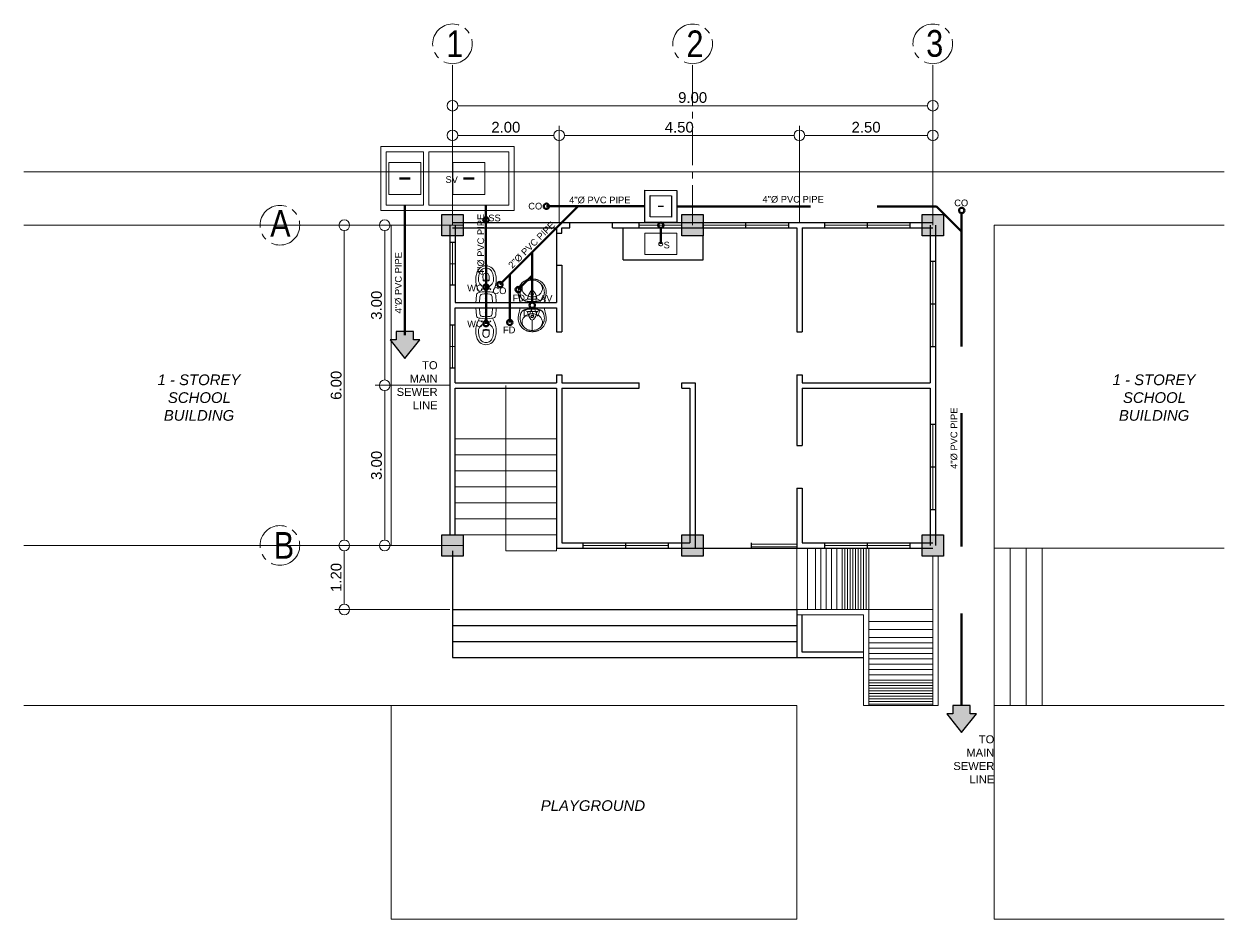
# Model space of a CAD drawing. Header units: metres. Extents: x -460 to 31334, y -1777 to 24987.
# Drawn here: x 143.55 to 166.03, y -900.39 to -883.62 of the extents above; entities that cross this region are included whole.
import ezdxf
from ezdxf.enums import TextEntityAlignment as Align

# ---------------------------------------------------------------- set-up
doc = ezdxf.new("R2010")
doc.units = ezdxf.units.M
doc.header["$MEASUREMENT"] = 0
doc.linetypes.add('CENTER2', pattern=[1.125, 0.75, -0.125, 0.125, -0.125])
doc.linetypes.add('HIDDEN', pattern=[0.375, 0.25, -0.125])
doc.layers.get('Defpoints').update_dxf_attribs({"color": 2})
for name, color, linetype, lineweight, true_color in [('00000000', 253, 'Continuous', 5, 0x828282), ('DW', 7, 'Continuous', 9, 0xff0a0a), ('SEWERLIN', 7, 'Continuous', 50, 0xe77904)]:
    doc.layers.add(name, color=color, linetype=linetype, lineweight=lineweight, true_color=true_color)
for name, color, linetype in [('01 FURNITURE', 8, 'Continuous'), ('FURN', 8, 'Continuous'), ('wall', 7, 'Continuous')]:
    doc.layers.add(name, color=color, linetype=linetype)
for name, color, linetype, lineweight in [('Arch_Door', 1, 'Continuous', 18), ('COLUMNS', 5, 'Continuous', 25), ('DIM', 8, 'Continuous', 5), ('fix', 8, 'Continuous', 13), ('FIXTURES AND FURNITURES', 1, 'Continuous', 20)]:
    doc.layers.add(name, color=color, linetype=linetype, lineweight=lineweight)
doc.styles.add('AN100', font='ARIALN.TTF', dxfattribs={"height": 0.25})
doc.styles.add('SAM', font='arial.ttf', dxfattribs={"height": 0.15})
doc.styles.get("Standard").update_dxf_attribs({"font": 'arial.ttf'})
doc.dimstyles.get("Standard").update_dxf_attribs({"dimtxt": 0.2, "dimasz": 0.2, "dimexe": 0.18, "dimexo": 0.05, "dimgap": 0.05, "dimtad": 1, "dimzin": 0, "dimdsep": 46, "dimtxsty": 'Standard', "dimblk": 'DOTBLANK', "dimcen": 0.09, "dimclrd": 256, "dimclre": 256, "dimaunit": 1, "dimadec": 6, "dimazin": 0, "dimtfac": 1, "dimtix": 1, "dimtofl": 0, "dimtmove": 0, "dimatfit": 3, "dimfxl": 1, "dimtolj": 1, "dimtzin": 0, "dimlwd": -1, "dimlwe": -1, "dimarcsym": 0})

# ---------------------------------------------------------------- blocks, each defined once
blk = doc.blocks.new('_DotBlank')
at = {"color": 0, "linetype": 'ByBlock', "lineweight": -2}
blk.add_line((-0.5, 0), (-1, 0), dxfattribs=at)
blk.add_circle((0, 0), 0.5, dxfattribs=at)
blk = doc.blocks.new('*D787')
at = {"layer": 'Defpoints', "color": 0, "transparency": 16777216}
for p in [(160.577, -885.71), (158.077, -887.394), (160.577, -887.394)]:
    blk.add_point(p, dxfattribs=at)
at = {"layer": 'DIM', "transparency": 16777216}
for p, q in [((158.077, -887.344), (158.077, -885.53)), ((158.277, -885.71), (160.377, -885.71)), ((160.577, -887.344), (160.577, -885.53))]:
    blk.add_line(p, q, dxfattribs=at)
at = {"layer": 'DIM', "transparency": 16777216, "xscale": 0.2, "yscale": 0.2, "zscale": 0.2, "rotation": 180}
blk.add_blockref('_DotBlank', (158.077, -885.71), dxfattribs=at)
at = {"layer": 'DIM', "transparency": 16777216, "xscale": 0.2, "yscale": 0.2, "zscale": 0.2}
blk.add_blockref('_DotBlank', (160.577, -885.71), dxfattribs=at)
at = {"layer": 'DIM', "color": 0, "transparency": 16777216, "insert": (159.327, -885.558), "char_height": 0.2, "attachment_point": 5}
blk.add_mtext('\\A1;2.50', dxfattribs=at)
blk = doc.blocks.new('*D783')
at = {"layer": 'Defpoints', "color": 0, "transparency": 16777216}
for p in [(151.577, -887.394), (150.307, -890.394), (151.577, -890.394)]:
    blk.add_point(p, dxfattribs=at)
at = {"layer": 'DIM', "transparency": 16777216}
for p, q in [((151.527, -887.394), (150.127, -887.394)), ((150.307, -887.594), (150.307, -890.194)), ((151.527, -890.394), (150.127, -890.394))]:
    blk.add_line(p, q, dxfattribs=at)
at = {"layer": 'DIM', "transparency": 16777216, "xscale": 0.2, "yscale": 0.2, "zscale": 0.2}
for p, rotation in [((150.307, -887.394), 90), ((150.307, -890.394), 270)]:
    blk.add_blockref('_DotBlank', p, dxfattribs=dict(at, rotation=rotation))
at = {"layer": 'DIM', "color": 0, "transparency": 16777216, "insert": (150.154, -888.894), "char_height": 0.2, "attachment_point": 5, "rotation": 90}
blk.add_mtext('\\A1;3.00', dxfattribs=at)
blk = doc.blocks.new('*D784')
at = {"layer": 'Defpoints', "color": 0, "transparency": 16777216}
for p in [(153.577, -885.71), (151.577, -887.394), (153.577, -887.394)]:
    blk.add_point(p, dxfattribs=at)
at = {"layer": 'DIM', "transparency": 16777216}
for p, q in [((151.577, -887.344), (151.577, -885.53)), ((151.777, -885.71), (153.377, -885.71)), ((153.577, -887.344), (153.577, -885.53))]:
    blk.add_line(p, q, dxfattribs=at)
at = {"layer": 'DIM', "transparency": 16777216, "xscale": 0.2, "yscale": 0.2, "zscale": 0.2, "rotation": 180}
blk.add_blockref('_DotBlank', (151.577, -885.71), dxfattribs=at)
at = {"layer": 'DIM', "transparency": 16777216, "xscale": 0.2, "yscale": 0.2, "zscale": 0.2}
blk.add_blockref('_DotBlank', (153.577, -885.71), dxfattribs=at)
at = {"layer": 'DIM', "color": 0, "transparency": 16777216, "insert": (152.577, -885.558), "char_height": 0.2, "attachment_point": 5}
blk.add_mtext('\\A1;2.00', dxfattribs=at)
blk = doc.blocks.new('*D785')
at = {"layer": 'Defpoints', "color": 0, "transparency": 16777216}
for p in [(158.077, -885.71), (153.577, -887.394), (158.077, -887.394)]:
    blk.add_point(p, dxfattribs=at)
at = {"layer": 'DIM', "transparency": 16777216}
for p, q in [((153.577, -887.344), (153.577, -885.53)), ((153.777, -885.71), (157.877, -885.71)), ((158.077, -887.344), (158.077, -885.53))]:
    blk.add_line(p, q, dxfattribs=at)
at = {"layer": 'DIM', "transparency": 16777216, "xscale": 0.2, "yscale": 0.2, "zscale": 0.2, "rotation": 180}
blk.add_blockref('_DotBlank', (153.577, -885.71), dxfattribs=at)
at = {"layer": 'DIM', "transparency": 16777216, "xscale": 0.2, "yscale": 0.2, "zscale": 0.2}
blk.add_blockref('_DotBlank', (158.077, -885.71), dxfattribs=at)
at = {"layer": 'DIM', "color": 0, "transparency": 16777216, "insert": (155.827, -885.558), "char_height": 0.2, "attachment_point": 5}
blk.add_mtext('\\A1;4.50', dxfattribs=at)
blk = doc.blocks.new('*D786')
at = {"layer": 'Defpoints', "color": 0, "transparency": 16777216}
for p in [(160.577, -885.154), (160.577, -885.71), (151.577, -885.89)]:
    blk.add_point(p, dxfattribs=at)
at = {"layer": 'DIM', "transparency": 16777216}
for p, q in [((151.577, -885.84), (151.577, -884.974)), ((160.577, -885.66), (160.577, -884.974)), ((151.777, -885.154), (160.377, -885.154))]:
    blk.add_line(p, q, dxfattribs=at)
at = {"layer": 'DIM', "transparency": 16777216, "xscale": 0.2, "yscale": 0.2, "zscale": 0.2, "rotation": 180}
blk.add_blockref('_DotBlank', (151.577, -885.154), dxfattribs=at)
at = {"layer": 'DIM', "transparency": 16777216, "xscale": 0.2, "yscale": 0.2, "zscale": 0.2}
blk.add_blockref('_DotBlank', (160.577, -885.154), dxfattribs=at)
at = {"layer": 'DIM', "color": 0, "transparency": 16777216, "insert": (156.077, -885.002), "char_height": 0.2, "attachment_point": 5}
blk.add_mtext('\\A1;9.00', dxfattribs=at)
blk = doc.blocks.new('*D788')
at = {"layer": 'Defpoints', "color": 0, "transparency": 16777216}
for p in [(151.577, -890.394), (150.307, -893.394), (151.377, -893.394)]:
    blk.add_point(p, dxfattribs=at)
at = {"layer": 'DIM', "transparency": 16777216}
for p, q in [((151.527, -890.394), (150.127, -890.394)), ((150.307, -890.594), (150.307, -893.194)), ((151.327, -893.394), (150.127, -893.394))]:
    blk.add_line(p, q, dxfattribs=at)
at = {"layer": 'DIM', "transparency": 16777216, "xscale": 0.2, "yscale": 0.2, "zscale": 0.2}
for p, rotation in [((150.307, -890.394), 90), ((150.307, -893.394), 270)]:
    blk.add_blockref('_DotBlank', p, dxfattribs=dict(at, rotation=rotation))
at = {"layer": 'DIM', "color": 0, "transparency": 16777216, "insert": (150.154, -891.894), "char_height": 0.2, "attachment_point": 5, "rotation": 90}
blk.add_mtext('\\A1;3.00', dxfattribs=at)
blk = doc.blocks.new('*D789')
at = {"layer": 'Defpoints', "color": 0, "transparency": 16777216}
for p in [(151.377, -893.394), (149.55, -894.594), (151.577, -894.594)]:
    blk.add_point(p, dxfattribs=at)
at = {"layer": 'DIM', "transparency": 16777216}
for p, q in [((151.327, -893.394), (149.37, -893.394)), ((149.55, -893.594), (149.55, -894.394)), ((151.527, -894.594), (149.37, -894.594))]:
    blk.add_line(p, q, dxfattribs=at)
at = {"layer": 'DIM', "transparency": 16777216, "xscale": 0.2, "yscale": 0.2, "zscale": 0.2}
for p, rotation in [((149.55, -893.394), 90), ((149.55, -894.594), 270)]:
    blk.add_blockref('_DotBlank', p, dxfattribs=dict(at, rotation=rotation))
at = {"layer": 'DIM', "color": 0, "transparency": 16777216, "insert": (149.398, -893.994), "char_height": 0.2, "attachment_point": 5, "rotation": 90}
blk.add_mtext('\\A1;1.20', dxfattribs=at)
blk = doc.blocks.new('*D775')
at = {"layer": 'Defpoints', "color": 0, "transparency": 16777216}
for p in [(149.55, -887.394), (150.487, -887.394), (150.487, -893.394)]:
    blk.add_point(p, dxfattribs=at)
at = {"layer": 'DIM', "transparency": 16777216}
for p, q in [((150.437, -887.394), (149.37, -887.394)), ((149.55, -893.194), (149.55, -887.594)), ((150.437, -893.394), (149.37, -893.394))]:
    blk.add_line(p, q, dxfattribs=at)
at = {"layer": 'DIM', "transparency": 16777216, "xscale": 0.2, "yscale": 0.2, "zscale": 0.2}
for p, rotation in [((149.55, -887.394), 90), ((149.55, -893.394), 270)]:
    blk.add_blockref('_DotBlank', p, dxfattribs=dict(at, rotation=rotation))
at = {"layer": 'DIM', "color": 0, "transparency": 16777216, "insert": (149.398, -890.394), "char_height": 0.2, "attachment_point": 5, "rotation": 90}
blk.add_mtext('\\A1;6.00', dxfattribs=at)
blk = doc.blocks.new('A$C1BDC7D92')
at = {"layer": 'fix', "linetype": 'Continuous', "transparency": 33554687}
for p, q in [((0.043, 0.479), (0.007, 0.332)), ((0.523, 0.479), (0.043, 0.479)), ((0.523, 0.479), (0.558, 0.332))]:
    blk.add_line(p, q, dxfattribs=at)
at = {"layer": 'fix', "transparency": 33554687}
for p, q in [((0.193, 0.402), (0.122, 0.438)), ((0.372, 0.402), (0.443, 0.438))]:
    blk.add_line(p, q, dxfattribs=at)
at = {"layer": 'fix', "linetype": 'Continuous', "transparency": 33554687}
for points in [[(0.138, 0.075), (0.127, 0.083), (0.118, 0.091), (0.11, 0.099), (0.11, 0.099), (0.101, 0.108), (0.094, 0.118), (0.086, 0.127), (0.079, 0.137), (0.073, 0.148), (0.067, 0.159), (0.061, 0.17), (0.057, 0.181), (0.057, 0.181), (0.052, 0.193), (0.049, 0.204), (0.045, 0.216), (0.043, 0.229), (0.041, 0.241), (0.039, 0.253), (0.038, 0.266), (0.038, 0.278), (0.038, 0.278), (0.039, 0.291), (0.04, 0.304), (0.041, 0.316), (0.043, 0.328), (0.046, 0.34), (0.049, 0.352), (0.053, 0.362), (0.057, 0.372), (0.057, 0.372), (0.061, 0.382), (0.066, 0.39), (0.071, 0.398), (0.076, 0.405), (0.082, 0.412), (0.089, 0.418), (0.095, 0.423), (0.102, 0.428), (0.102, 0.428), (0.109, 0.432), (0.117, 0.436), (0.125, 0.439), (0.132, 0.442), (0.14, 0.445), (0.148, 0.447), (0.156, 0.449), (0.164, 0.45), (0.164, 0.45), (0.171, 0.451), (0.178, 0.452), (0.185, 0.452), (0.192, 0.453), (0.199, 0.453), (0.206, 0.453), (0.213, 0.453), (0.22, 0.453), (0.22, 0.453), (0.228, 0.453), (0.235, 0.453), (0.243, 0.453), (0.251, 0.453), (0.258, 0.453), (0.266, 0.453), (0.273, 0.453), (0.281, 0.453), (0.281, 0.453), (0.288, 0.453), (0.295, 0.453), (0.302, 0.453), (0.309, 0.453), (0.315, 0.453), (0.322, 0.453), (0.329, 0.453), (0.337, 0.453), (0.337, 0.453), (0.344, 0.453), (0.352, 0.453), (0.359, 0.453), (0.367, 0.453), (0.375, 0.453), (0.383, 0.452), (0.391, 0.451), (0.4, 0.45), (0.4, 0.45), (0.408, 0.449), (0.416, 0.447), (0.424, 0.445), (0.432, 0.442), (0.44, 0.439), (0.448, 0.436), (0.456, 0.432), (0.463, 0.428), (0.463, 0.428), (0.47, 0.423), (0.476, 0.418), (0.483, 0.412), (0.489, 0.405), (0.494, 0.398), (0.499, 0.39), (0.504, 0.382), (0.509, 0.372), (0.509, 0.372), (0.513, 0.362), (0.516, 0.352), (0.519, 0.34), (0.522, 0.328), (0.524, 0.316), (0.526, 0.304), (0.527, 0.291), (0.527, 0.278), (0.527, 0.278), (0.527, 0.266), (0.526, 0.253), (0.524, 0.241), (0.522, 0.229), (0.52, 0.216), (0.517, 0.204), (0.513, 0.193), (0.509, 0.181), (0.509, 0.181), (0.504, 0.17), (0.498, 0.159), (0.492, 0.148), (0.486, 0.137), (0.479, 0.127), (0.472, 0.118), (0.464, 0.108), (0.455, 0.099), (0.455, 0.099), (0.447, 0.091), (0.438, 0.083), (0.427, 0.075)], [(0.283, 0.234), (0.283, 0.169), (0.283, 0.103), (0.283, 0.025)]]:
    blk.add_lwpolyline(points, dxfattribs=at)
blk.add_lwpolyline([(0.283, 0.025, -0.082757), (0.203, 0.039, -0.090524), (0.138, 0.075, -0.104224), (0.093, 0.132, -0.116526), (0.078, 0.195, -0.116526), (0.093, 0.258, -0.104224), (0.138, 0.314, -0.090524), (0.203, 0.35, -0.082757), (0.283, 0.364, -0.082757), (0.362, 0.35, -0.090524), (0.427, 0.314, -0.104224), (0.472, 0.258, -0.116526), (0.487, 0.195, -0.116526), (0.472, 0.132, -0.104224), (0.427, 0.075, -0.090524), (0.362, 0.039, -0.082757)], format="xyb", close=True, dxfattribs=at)
blk.add_lwpolyline([(0.31, 0.247, 0.133789), (0.375, 0.393, 0.453405), (0.363, 0.406), (0.202, 0.406, 0.453405), (0.19, 0.393, 0.133789), (0.255, 0.247)], format="xyb", dxfattribs=at)
at = {"layer": 'fix', "transparency": 33554687}
for points in [[(0.16, 0.025), (0.17, 0.021), (0.18, 0.018), (0.188, 0.015), (0.195, 0.013), (0.202, 0.011), (0.208, 0.01), (0.214, 0.009), (0.219, 0.008), (0.225, 0.007), (0.231, 0.006), (0.238, 0.005), (0.245, 0.004), (0.253, 0.003), (0.262, 0.002), (0.271, 0.001), (0.283, 0)], [(0.405, 0.025), (0.395, 0.021), (0.386, 0.018), (0.377, 0.015), (0.37, 0.013), (0.363, 0.011), (0.357, 0.01), (0.351, 0.009), (0.346, 0.008), (0.34, 0.007), (0.334, 0.006), (0.327, 0.005), (0.32, 0.004), (0.312, 0.003), (0.304, 0.002), (0.294, 0.001), (0.283, 0)]]:
    blk.add_lwpolyline(points, dxfattribs=at)
at = {"layer": 'fix', "linetype": 'Continuous', "transparency": 33554687}
for radius in [0.0264, 0.0185]:
    blk.add_circle((0.283, 0.307), radius, dxfattribs=at)
for centre, radius, start, end in [((0.267, 0.269), 0.267, 166.4993, 246.3994), ((0.283, 0.269), 0.0353, 219.2954, 320.7046), ((0.298, 0.269), 0.267, 293.6006, 13.5007)]:
    blk.add_arc(centre, radius, start, end, dxfattribs=at)
at = {"layer": 'fix', "transparency": 33554687, "text_generation_flag": 4, "flags": 1}
for tag, p in [('ASCATNO', (0.283, 0.479)), ('ASCOLOR', (0.283, 0.469)), ('ASNAME', (0.283, 0.474))]:
    blk.add_attdef(tag, text='', height=0.00294, rotation=180, dxfattribs=at).set_placement(p, align=Align.MIDDLE)
blk = doc.blocks.new('A$C760102CB')
at = {"layer": 'fix', "transparency": 33554687}
for p, q in [((0.071, 0.69), (0.077, 0.579)), ((0.308, 0.578), (0.315, 0.69))]:
    blk.add_line(p, q, dxfattribs=at)
for points in [[(0.011, 0.552, 0.313572), (0.046, 0.507, 0.148983), (0.339, 0.506, 0.313572), (0.374, 0.551), (0.383, 0.69), (0.003, 0.69)], [(0.333, 0.256, 0.997252), (0.051, 0.257, 0.054268), (0.059, 0.177, 0.040235), (0.075, 0.124, 0.119968), (0.112, 0.071, 0.181516), (0.191, 0.041, 0.181516), (0.271, 0.07, 0.119968), (0.308, 0.123, 0.040235), (0.325, 0.177, 0.054268)], [(0.248, 0.271, 0.353967), (0.24, 0.281, 0.105376), (0.143, 0.281, 0.353967), (0.135, 0.272), (0.135, 0.193, 1), (0.248, 0.193)]]:
    blk.add_lwpolyline(points, format="xyb", close=True, dxfattribs=at)
blk.add_lwpolyline([(0.072, 0.5, 0.204199), (0.009, 0.177, 0.040235), (0.028, 0.115, 0.119968), (0.078, 0.043, 0.181516), (0.191, 0, 0.181516), (0.304, 0.042, 0.119968), (0.356, 0.114, 0.040235), (0.374, 0.176, 0.204199), (0.313, 0.499)], format="xyb", dxfattribs=at)
for centre, radius in [((0.193, 0.607), 0.0175), ((0.112, 0.44), 0.0075), ((0.272, 0.44), 0.0075)]:
    blk.add_circle(centre, radius, dxfattribs=at)
for centre, radius, start, end in [((0.127, 0.582), 0.05, 183.2724, 260.6544), ((0.194, 0.987), 0.461, 260.6544, 279.0654), ((0.259, 0.581), 0.05, 279.0654, 356.4474), ((0.191, 0.053), 0.219, 74.9202, 104.7996)]:
    blk.add_arc(centre, radius, start, end, dxfattribs=at)

msp = doc.modelspace()

# ---------------------------------------------------------------- hatches: boundary and pattern name
at = {"transparency": 33554687}
h = msp.add_hatch(color=256, dxfattribs=at)
h.dxf.hatch_style = 1
h.paths.add_polyline_path([(150.40685, -889.54093), (150.68574, -889.89247), (150.96463, -889.54093), (150.84848, -889.54093), (150.84848, -889.3843), (150.523, -889.3843), (150.523, -889.54093)])
h = msp.add_hatch(color=256, dxfattribs=at)
h.dxf.hatch_style = 1
h.paths.add_polyline_path([(160.83826, -896.55107), (161.11715, -896.9026), (161.39605, -896.55107), (161.27989, -896.55107), (161.27989, -896.39444), (160.95442, -896.39444), (160.95442, -896.55107)])
at = {"layer": 'COLUMNS', "true_color": 0x808080}
h = msp.add_hatch(color=8, dxfattribs=at)
h.dxf.hatch_style = 1
h.paths.add_polyline_path([(151.37708, -887.19444), (151.77708, -887.19444), (151.77708, -887.59444), (151.37708, -887.59444)])
h = msp.add_hatch(color=8, dxfattribs=at)
h.dxf.hatch_style = 1
h.paths.add_polyline_path([(155.87708, -887.19444), (156.27708, -887.19444), (156.27708, -887.59444), (155.87708, -887.59444)])
h = msp.add_hatch(color=8, dxfattribs=at)
h.dxf.hatch_style = 1
h.paths.add_polyline_path([(160.37708, -887.19444), (160.77708, -887.19444), (160.77708, -887.59444), (160.37708, -887.59444)])
h = msp.add_hatch(color=8, dxfattribs=at)
h.dxf.hatch_style = 1
h.paths.add_polyline_path([(151.37708, -893.19444), (151.77708, -893.19444), (151.77708, -893.59444), (151.37708, -893.59444)])
h = msp.add_hatch(color=8, dxfattribs=at)
h.dxf.hatch_style = 1
h.paths.add_polyline_path([(155.87708, -893.19444), (156.27708, -893.19444), (156.27708, -893.59444), (155.87708, -893.59444)])
h = msp.add_hatch(color=8, dxfattribs=at)
h.dxf.hatch_style = 1
h.paths.add_polyline_path([(160.37708, -893.19444), (160.77708, -893.19444), (160.77708, -893.59444), (160.37708, -893.59444)])

# ---------------------------------------------------------------- linework, layer by layer
at = {"color": 7, "lineweight": 20, "transparency": 33554687}
msp.add_lwpolyline([(152.73574, -885.91626), (152.73574, -887.11626), (150.23574, -887.11626), (150.23574, -885.91626)], close=True, dxfattribs=at)
at = {"color": 8, "linetype": 'HIDDEN', "lineweight": 20, "ltscale": 10, "transparency": 33554687}
for points in [[(151.03574, -887.01626), (150.33574, -887.01626), (150.33574, -886.01626), (151.03574, -886.01626)], [(152.63574, -886.01626), (152.63574, -887.01626), (151.13574, -887.01626), (151.13574, -886.01626)]]:
    msp.add_lwpolyline(points, close=True, dxfattribs=at)
at = {"color": 1, "linetype": 'Continuous', "lineweight": 20, "ltscale": 8, "transparency": 33554687}
for points in [[(150.98574, -886.81626), (150.38574, -886.81626), (150.38574, -886.21626), (150.98574, -886.21626)], [(152.18574, -886.81626), (151.58574, -886.81626), (151.58574, -886.21626), (152.18574, -886.21626)]]:
    msp.add_lwpolyline(points, close=True, dxfattribs=at)
at = {"color": 7, "lineweight": 50, "ltscale": 0.025, "transparency": 33554687}
for points in [[(150.68574, -886.51626), (150.58574, -886.51626)], [(150.68574, -886.51626), (150.78574, -886.51626)], [(151.88574, -886.51626), (151.78574, -886.51626)], [(151.88574, -886.51626), (151.98574, -886.51626)]]:
    msp.add_lwpolyline(points, dxfattribs=at)
at = {"transparency": 33554687}
msp.add_lwpolyline([(155.78322, -886.74081), (155.78322, -887.34081), (155.18322, -887.33981), (155.18322, -886.73981)], close=True, dxfattribs=at)
at = {"color": 1, "linetype": 'HIDDEN', "ltscale": 10, "transparency": 33554687}
msp.add_lwpolyline([(155.68322, -886.84031), (155.68322, -887.24031), (155.28322, -887.23981), (155.28322, -886.83981)], close=True, dxfattribs=at)
at = {"transparency": 33554687}
for points in [[(155.43322, -887.03981), (155.53322, -887.03981)], [(150.40685, -889.54093), (150.68574, -889.89247), (150.96463, -889.54093), (150.84848, -889.54093), (150.84848, -889.3843), (150.523, -889.3843), (150.523, -889.54093), (150.40685, -889.54093)], [(160.83826, -896.55107), (161.11715, -896.9026), (161.39605, -896.55107), (161.27989, -896.55107), (161.27989, -896.39444), (160.95442, -896.39444), (160.95442, -896.55107), (160.83826, -896.55107)]]:
    msp.add_lwpolyline(points, dxfattribs=at)
at = {"color": 8, "true_color": 0x808080}
for points in [[(154.77708, -888.04444), (154.77708, -887.44444)], [(156.27708, -888.04444), (156.27708, -887.59444)], [(154.77708, -888.04444), (156.27708, -888.04444)], [(151.57708, -893.49444), (151.57708, -894.59444)], [(151.57708, -894.59444), (151.57708, -895.49444)], [(151.57708, -894.59444), (158.02708, -894.59444)], [(158.02708, -894.59444), (158.02708, -895.49444)], [(159.27708, -895.39444), (158.12708, -895.39444), (158.12708, -894.69444)], [(151.57708, -894.89444), (158.02708, -894.89444)], [(151.57708, -895.19444), (158.02708, -895.19444)], [(151.57708, -895.49444), (158.02708, -895.49444)], [(158.02708, -895.49444), (159.27708, -895.49444)]]:
    msp.add_lwpolyline(points, dxfattribs=at)
at = {"color": 8, "lineweight": 9, "ltscale": 10, "true_color": 0x808080}
for points in [[(152.57708, -891.39444), (152.57708, -890.39444)], [(152.57708, -891.39444), (151.62708, -891.39444)], [(152.57708, -891.39444), (152.57708, -893.49444)], [(153.52708, -891.39444), (152.57708, -891.39444)], [(153.52708, -891.69444), (152.57708, -891.69444)], [(153.52708, -891.99444), (152.57708, -891.99444)], [(153.52708, -892.29444), (152.57708, -892.29444)], [(153.52708, -892.59444), (152.57708, -892.59444)], [(153.52708, -892.89444), (152.57708, -892.89444)], [(153.52708, -893.19444), (152.57708, -893.19444)], [(153.52708, -893.49444), (152.57708, -893.49444)], [(153.52708, -893.44444), (153.52708, -893.49444)]]:
    msp.add_lwpolyline(points, dxfattribs=at)
at = {"color": 8, "linetype": 'HIDDEN', "lineweight": 9, "ltscale": 10, "true_color": 0x808080}
for points in [[(152.57708, -891.69444), (151.62708, -891.69444)], [(152.57708, -891.99444), (151.62708, -891.99444)], [(152.57708, -892.29444), (151.62708, -892.29444)], [(152.57708, -892.59444), (151.62708, -892.59444)], [(152.57708, -892.89444), (151.62708, -892.89444)], [(152.57708, -893.19444), (151.57708, -893.19444)]]:
    msp.add_lwpolyline(points, dxfattribs=at)
at = {"color": 8, "lineweight": 5, "true_color": 0x808080}
for points in [[(158.02708, -893.44444), (158.02708, -894.59444)], [(158.22708, -894.59444), (158.22708, -893.44444)], [(158.37708, -894.59444), (158.37708, -893.44444)], [(158.47708, -894.59444), (158.47708, -893.44444)], [(158.57708, -894.59444), (158.57708, -893.44444)], [(158.67708, -894.59444), (158.67708, -893.44444)], [(158.77708, -894.59444), (158.77708, -893.44444)], [(158.87708, -894.59444), (158.87708, -893.44444)], [(158.92708, -894.59444), (158.92708, -893.44444)], [(158.97708, -894.59444), (158.97708, -893.44444)], [(159.02708, -894.59444), (159.02708, -893.44444)], [(159.07708, -894.59444), (159.07708, -893.44444)], [(159.12708, -894.59444), (159.12708, -893.44444)], [(159.17708, -894.59444), (159.17708, -893.44444)], [(159.22708, -894.59444), (159.22708, -893.44444)], [(159.27708, -894.59444), (159.27708, -893.44444)], [(159.32708, -894.59444), (159.32708, -893.44444)], [(159.37708, -894.59444), (159.37708, -893.44444)], [(160.67708, -893.59444), (160.67708, -896.39444), (160.57708, -896.39444), (160.57708, -893.59444)], [(158.02708, -894.59444), (159.37708, -894.59444), (159.37708, -896.39444), (159.27708, -896.39444), (159.27708, -894.69444), (158.02708, -894.69444)], [(159.37708, -894.59444), (160.57708, -894.59444)], [(159.37708, -894.82088), (160.57708, -894.82088)], [(159.37708, -894.97088), (160.57708, -894.97088)], [(159.37708, -895.12088), (160.57708, -895.12088)], [(159.37708, -895.22088), (160.57708, -895.22088)], [(159.37708, -895.32088), (160.57708, -895.32088)], [(159.37708, -895.42088), (160.57708, -895.42088)], [(159.37708, -895.52088), (160.57708, -895.52088)], [(159.37708, -895.62088), (160.57708, -895.62088)], [(159.37708, -895.72088), (160.57708, -895.72088)], [(159.37708, -895.82088), (160.57708, -895.82088)], [(159.37708, -895.92088), (160.57708, -895.92088)], [(159.37708, -895.97088), (160.57708, -895.97088)], [(159.37708, -896.02088), (160.57708, -896.02088)], [(159.37708, -896.07088), (160.57708, -896.07088)], [(159.37708, -896.12088), (160.57708, -896.12088)], [(159.37708, -896.17088), (160.57708, -896.17088)], [(159.37708, -896.22088), (160.57708, -896.22088)], [(159.37708, -896.27088), (160.57708, -896.27088)], [(159.37708, -896.32088), (160.57708, -896.32088)], [(159.37708, -896.37088), (160.57708, -896.37088)], [(159.37708, -896.39444), (160.57708, -896.39444)]]:
    msp.add_lwpolyline(points, dxfattribs=at)
at = {"layer": '00000000'}
for points in [[(143.54821, -886.39444), (166.03404, -886.39444)], [(150.42708, -887.39444), (143.54821, -887.39444)], [(150.42708, -893.39444), (150.42708, -887.39444)], [(161.72708, -887.39444), (161.72708, -896.39444)], [(161.72708, -887.39444), (166.03404, -887.39444)], [(150.42708, -893.39444), (143.54821, -893.39444)], [(161.72708, -893.44444), (166.03404, -893.44444)], [(162.02708, -893.44444), (162.02708, -896.39444)], [(162.32708, -893.44444), (162.32708, -896.39444)], [(162.62708, -893.44444), (162.62708, -896.39444)], [(143.54821, -896.39444), (150.42708, -896.39444)], [(158.02708, -896.39444), (150.42708, -896.39444)], [(150.42708, -896.39444), (150.42708, -900.39444), (158.02708, -900.39444), (158.02708, -896.39444)], [(161.72708, -896.39444), (166.03404, -896.39444)], [(161.72708, -896.39444), (161.72708, -900.39444), (166.03404, -900.39444)]]:
    msp.add_lwpolyline(points, dxfattribs=at)
at = {"layer": '01 FURNITURE', "color": 8, "linetype": 'CENTER2', "lineweight": 9, "true_color": 0x808080}
for p, q in [((151.57708, -887.39444), (151.57708, -884.36708)), ((156.07708, -887.39444), (156.07708, -884.36752)), ((160.57708, -887.39444), (160.57708, -884.36796))]:
    msp.add_line(p, q, dxfattribs=at)
for points in [[(151.77708, -887.39444), (148.71544, -887.39444)], [(151.77986, -893.39444), (148.71544, -893.39444)]]:
    msp.add_lwpolyline(points, dxfattribs=at)
for centre in [(151.57708, -883.99517), (156.07707, -883.99561), (160.57707, -883.99561), (148.34352, -887.39444), (148.34352, -893.39444)]:
    msp.add_circle(centre, 0.37192, dxfattribs=at)
at = {"layer": 'COLUMNS', "color": 8, "true_color": 0x808080}
for points in [[(151.37708, -887.19444), (151.77708, -887.19444), (151.77708, -887.59444), (151.37708, -887.59444)], [(155.87708, -887.19444), (156.27708, -887.19444), (156.27708, -887.59444), (155.87708, -887.59444)], [(160.37708, -887.19444), (160.77708, -887.19444), (160.77708, -887.59444), (160.37708, -887.59444)], [(151.37708, -893.19444), (151.77708, -893.19444), (151.77708, -893.59444), (151.37708, -893.59444)], [(155.87708, -893.19444), (156.27708, -893.19444), (156.27708, -893.59444), (155.87708, -893.59444)], [(160.37708, -893.19444), (160.77708, -893.19444), (160.77708, -893.59444), (160.37708, -893.59444)]]:
    msp.add_lwpolyline(points, close=True, dxfattribs=at)
at = {"layer": 'DW', "color": 8, "true_color": 0x808080}
for points in [[(155.07708, -887.39444), (155.87708, -887.39444)], [(156.27708, -887.39444), (157.87708, -887.39444)], [(157.07708, -887.44444), (157.07708, -887.34444)], [(158.55208, -887.39444), (160.15208, -887.39444)], [(159.35208, -887.44444), (159.35208, -887.34444)], [(151.57708, -887.71944), (151.57708, -888.51944)], [(151.62708, -888.11944), (151.52708, -888.11944)], [(160.57708, -888.06944), (160.57708, -889.66944)], [(160.52708, -888.86944), (160.62708, -888.86944)], [(151.57708, -890.06944), (151.57708, -889.26944)], [(151.62708, -889.66944), (151.52708, -889.66944)], [(160.57708, -891.11944), (160.57708, -892.71944)], [(160.52708, -891.91944), (160.62708, -891.91944)], [(154.82708, -893.44444), (154.82708, -893.34444)], [(159.35208, -893.44444), (159.35208, -893.34444)], [(154.02708, -893.39444), (155.62708, -893.39444)], [(158.55208, -893.39444), (160.15208, -893.39444)]]:
    msp.add_lwpolyline(points, dxfattribs=at)
msp.add_lwpolyline([(158.02708, -893.41944), (158.02708, -893.36944), (157.17708, -893.36944), (157.17708, -893.41944)], close=True, dxfattribs=at)
at = {"layer": 'FIXTURES AND FURNITURES', "color": 8, "true_color": 0x808080}
msp.add_lwpolyline([(155.18089, -887.94536), (155.18089, -887.54536), (155.78089, -887.54536), (155.78089, -887.94536)], close=True, dxfattribs=at)
msp.add_circle((155.48089, -887.74536), 0.0375, dxfattribs=at)
at = {"layer": 'SEWERLIN'}
for p, q in [((152.46581, -888.5057), (153.93171, -887.03981)), ((152.81081, -888.59991), (153.07165, -888.33907))]:
    msp.add_line(p, q, dxfattribs=at)
at = {"layer": 'SEWERLIN', "linetype": 'HIDDEN', "ltscale": 10}
msp.add_line((161.11715, -887.50984), (160.64812, -887.04081), dxfattribs=at)
at = {"layer": 'SEWERLIN'}
for points in [[(150.68574, -887.01626), (150.68574, -889.45388)], [(152.20442, -887.01626), (152.20578, -889.23708)], [(155.18322, -887.03981), (153.3372, -887.03981)], [(155.48089, -887.74536), (155.48089, -887.44444)], [(153.07165, -888.84444), (153.07165, -887.89986)], [(152.64961, -888.32191), (152.65003, -889.21438)]]:
    msp.add_lwpolyline(points, dxfattribs=at)
at = {"layer": 'SEWERLIN', "linetype": 'HIDDEN', "ltscale": 10}
for points in [[(155.78322, -887.04081), (160.64812, -887.04081)], [(161.11715, -887.1671), (161.11715, -896.39444)]]:
    msp.add_lwpolyline(points, dxfattribs=at)
at = {"layer": 'SEWERLIN'}
for centre in [(153.3372, -887.03981), (152.20468, -887.29444), (161.12031, -887.1172), (155.48089, -887.39444), (152.20578, -888.5518), (152.46623, -888.5057), (152.81081, -888.59991), (153.07133, -888.89444), (152.20543, -889.23707), (152.65003, -889.21438)]:
    msp.add_circle(centre, 0.05, dxfattribs=at)
at = {"layer": 'wall', "color": 8, "true_color": 0x808080}
for points in [[(151.52708, -887.39444), (151.52708, -893.19444)], [(151.57708, -887.34444), (160.57708, -887.34444)], [(151.57708, -887.44444), (153.52708, -887.44444), (153.52708, -888.84444)], [(151.62708, -887.39444), (151.62708, -888.84444), (153.52708, -888.84444)], [(153.62634, -887.44444), (153.77708, -887.44444)], [(153.62708, -887.54444), (153.62634, -887.44444)], [(153.77708, -887.44444), (153.77708, -887.34444)], [(154.57708, -887.44444), (154.57708, -887.34444)], [(154.57708, -887.44444), (158.02708, -887.44444)], [(155.07708, -887.44444), (155.07708, -887.34444)], [(155.87708, -887.44444), (155.87708, -887.34444)], [(156.27708, -887.44444), (156.27708, -887.34444)], [(157.07708, -887.44444), (157.07708, -887.34444)], [(157.87708, -887.44444), (157.87708, -887.34444)], [(158.02708, -887.44444), (158.02708, -889.39444)], [(158.12708, -887.44444), (160.57708, -887.44444)], [(158.12708, -887.44444), (158.12708, -889.39444)], [(158.55208, -887.44444), (158.55208, -887.34444)], [(159.35208, -887.44444), (159.35208, -887.34444)], [(160.15208, -887.44444), (160.15208, -887.34444)], [(160.52708, -887.39444), (160.52708, -890.34444)], [(160.62708, -887.39444), (160.62708, -893.39444)], [(151.62708, -887.71944), (151.52708, -887.71944)], [(153.52708, -887.54444), (153.62708, -887.54444)], [(153.52634, -888.14444), (153.62634, -888.14444)], [(153.62708, -888.14444), (153.62708, -889.39444)], [(160.52708, -888.06944), (160.62708, -888.06944)], [(151.62708, -888.51944), (151.52708, -888.51944)], [(151.62708, -890.34444), (151.62708, -888.94444), (153.52708, -888.94444)], [(153.52708, -888.94444), (153.52708, -889.39444)], [(160.52708, -888.86944), (160.62708, -888.86944)], [(151.62708, -889.26944), (151.52708, -889.26944)], [(153.52708, -889.39444), (153.62708, -889.39444)], [(158.02708, -889.39444), (158.12708, -889.39444)], [(160.52708, -889.66944), (160.62708, -889.66944)], [(151.62708, -890.06944), (151.52708, -890.06944)], [(153.52708, -890.19444), (153.52708, -890.34444)], [(153.52708, -890.19444), (153.62708, -890.19444)], [(153.62708, -890.19444), (153.62708, -890.34444), (155.07707, -890.34444)], [(158.02708, -890.19444), (158.02708, -891.51944)], [(158.02708, -890.19444), (158.12708, -890.19444)], [(158.12708, -890.19444), (158.12708, -890.34444)], [(151.62708, -890.34444), (153.52708, -890.34444)], [(155.07707, -890.44739), (155.07707, -890.34444)], [(155.87708, -890.34444), (156.12708, -890.34444), (156.12708, -893.44444)], [(155.87708, -890.44444), (155.87708, -890.34444)], [(158.12708, -890.34444), (160.52708, -890.34444)], [(151.62708, -890.44444), (153.52708, -890.44444)], [(151.62708, -893.19444), (151.62708, -890.44444)], [(153.52708, -890.44444), (153.52708, -893.44444), (160.57708, -893.44444)], [(153.62708, -890.44444), (155.07707, -890.44444)], [(153.62708, -890.44444), (153.62708, -893.34444), (156.02708, -893.34444)], [(155.87708, -890.44444), (156.02708, -890.44444), (156.02708, -893.34444)], [(158.12708, -890.44444), (160.52708, -890.44444)], [(158.12708, -890.44444), (158.12708, -891.51944)], [(160.52708, -890.44444), (160.52708, -893.39444)], [(160.52708, -891.11944), (160.62708, -891.11944)], [(158.02708, -891.51944), (158.12708, -891.51944)], [(160.52708, -891.91944), (160.62708, -891.91944)], [(158.02708, -892.31944), (158.02708, -893.44444)], [(158.02708, -892.31944), (158.12708, -892.31944)], [(158.12874, -892.31944), (158.12708, -893.34444)], [(160.52708, -892.71944), (160.62708, -892.71944)], [(154.02708, -893.44444), (154.02708, -893.34444)], [(154.82708, -893.44444), (154.82708, -893.34444)], [(155.62708, -893.44444), (155.62708, -893.34444)], [(157.17708, -893.34444), (157.17708, -893.44444)], [(158.12708, -893.34444), (160.57708, -893.34444)], [(158.55208, -893.44444), (158.55208, -893.34444)], [(159.35208, -893.44444), (159.35208, -893.34444)], [(160.15208, -893.44444), (160.15208, -893.34444)]]:
    msp.add_lwpolyline(points, dxfattribs=at)

# ---------------------------------------------------------------- block references
at = {"layer": 'fix', "color": 8, "lineweight": 18, "true_color": 0x808080, "transparency": 33554687, "zscale": 0.930641941635642}
for p, xscale, yscale, rotation in [((153.33461, -888.39904), 0.930641941635642, 0.930641941635642, 180.000118677427), ((153.33461, -889.38984), -0.930641941635642, 0.9306419416356418, 359.999881322573)]:
    msp.add_blockref('A$C1BDC7D92', p, dxfattribs=dict(at, xscale=xscale, yscale=yscale, rotation=rotation))
at = {"layer": 'FURN', "color": 8, "lineweight": 18, "true_color": 0x808080, "transparency": 33554687, "rotation": 180.2258194888934}
msp.add_blockref('A$C760102CB', (152.3962, -888.15369), dxfattribs=at)
at = {"layer": 'FURN', "color": 8, "lineweight": 18, "true_color": 0x808080, "transparency": 33554687, "xscale": -1, "rotation": 359.7741805111067}
msp.add_blockref('A$C760102CB', (152.3962, -889.63519), dxfattribs=at)

# ---------------------------------------------------------------- texts
at = {"transparency": 33554687, "attachment_point": 3, "style": 'SAM'}
for s, insert, char_height, width in [('SV', (151.67923, -886.47487), 0.125, 0.4770395), ('4"%%C PVC PIPE', (158.53469, -886.84574), 0.125, 2.3335475), ('CO', (153.25903, -886.97371), 0.125, 0.4770395), ('4"%%C PVC PIPE', (154.91229, -886.85784), 0.125, 2.3335475), ('CO', (161.24062, -886.91289), 0.125, 0.4770395), ('SS', (152.48141, -887.19454), 0.125, 0.4770395), ('S', (155.65018, -887.70283), 0.125, 0.4770395), ('WC', (152.14446, -888.50999), 0.125, 0.4770395), ('CO', (152.58841, -888.55927), 0.125, 0.4770395), ('FD', (152.93561, -888.69476), 0.125, 0.4770395), ('LAV', (153.45046, -888.7024), 0.125, 0.4770395), ('LAV', (153.22962, -888.9781), 0.125, 0.4770395), ('WC', (152.14446, -889.18007), 0.125, 0.4770395), ('FD', (152.75613, -889.29345), 0.125, 0.4770395), ('TO \\PMAIN SEWER LINE', (151.29879, -889.94216), 0.15, 1.144471), ('TO \\PMAIN SEWER LINE', (161.7302, -896.9523), 0.15, 1.144471)]:
    msp.add_mtext(s, dxfattribs=dict(at, insert=insert, char_height=char_height, width=width))
at = {"transparency": 33554687, "char_height": 0.125, "width": 2.3335475, "attachment_point": 3, "style": 'SAM'}
for s, insert, rotation in [('4"%%C PVC PIPE', (152.04486, -887.18022), 90), ('2"%%C PVC PIPE', (153.42088, -887.31189), 45.009959), ('4"%%C PVC PIPE', (150.50045, -887.89735), 90), ('4"%%C PVC PIPE', (160.91054, -890.81064), 90)]:
    msp.add_mtext(s, dxfattribs=dict(at, insert=insert, rotation=rotation))
at = {"layer": '00000000', "char_height": 0.2, "attachment_point": 1}
for s, insert in [('\\pi0.13975;{\\fArial|b0|i1|c0|p34;1 - STOREY \\P\\pi0.33443;SCHOOL \\P\\pi0.25803;BUILDING}', (145.91018, -890.19076)), ('\\pi0.13975;{\\fArial|b0|i1|c0|p34;1 - STOREY \\P\\pi0.33443;SCHOOL \\P\\pi0.25803;BUILDING}', (163.80669, -890.19076)), ('\\pi-0.06052;{\\fArial|b0|i1|c0|p34;PLAYGROUND}', (153.29169, -898.16959))]:
    msp.add_mtext_dynamic_manual_height_columns(s, width=1.820297, gutter_width=1, heights=[0], dxfattribs=dict(at, insert=insert))
at = {"layer": 'Arch_Door', "color": 8, "linetype": 'Continuous', "true_color": 0x808080, "char_height": 0.5, "width": 0.1151731, "attachment_point": 1, "style": 'AN100'}
for s, insert in [('{\\C3;1}', (151.46143, -883.74424)), ('{\\C3;2}', (155.96142, -883.74468)), ('{\\C3;3}', (160.45377, -883.73703)), ('{\\C3;A}', (148.16129, -887.11139)), ('{\\C3;B}', (148.22787, -893.14351))]:
    msp.add_mtext(s, dxfattribs=dict(at, insert=insert))

# ---------------------------------------------------------------- dimensions: what is measured, and where the dimension line sits
at = {"layer": 'DIM', "color": 8, "true_color": 0x808080}
for base, p1, p2, picture, middle in [((160.57708, -885.15441), (151.57708, -885.89021), (160.57708, -885.71021), '*D786', (156.07708, -885.0023)), ((153.57708, -885.71021), (151.57708, -887.39444), (153.57708, -887.39444), '*D784', (152.57708, -885.55809)), ((158.07708, -885.71021), (153.57708, -887.39444), (158.07708, -887.39444), '*D785', (155.82708, -885.55809)), ((160.57708, -885.71021), (158.07708, -887.39444), (160.57708, -887.39444), '*D787', (159.32708, -885.55809))]:
    dim = msp.add_linear_dim(base=base, p1=p1, p2=p2, dimstyle='Standard', dxfattribs=at)
    dim.commit()
    dim.dimension.update_dxf_attribs({"geometry": picture, "text_midpoint": middle})
for base, p1, p2, picture, middle in [((149.55014, -887.39444), (150.48654, -893.39444), (150.48654, -887.39444), '*D775', (149.39803, -890.39444)), ((150.30654, -890.39444), (151.57708, -887.39444), (151.57708, -890.39444), '*D783', (150.15435, -888.89444)), ((150.30654, -893.39444), (151.57708, -890.39444), (151.37708, -893.39444), '*D788', (150.15435, -891.89444)), ((149.55014, -894.59444), (151.37708, -893.39444), (151.57708, -894.59444), '*D789', (149.39803, -893.99444))]:
    dim = msp.add_linear_dim(base=base, p1=p1, p2=p2, angle=90, dimstyle='Standard', dxfattribs=at)
    dim.commit()
    dim.dimension.update_dxf_attribs({"geometry": picture, "text_midpoint": middle})

doc.saveas('drawing.dxf')
